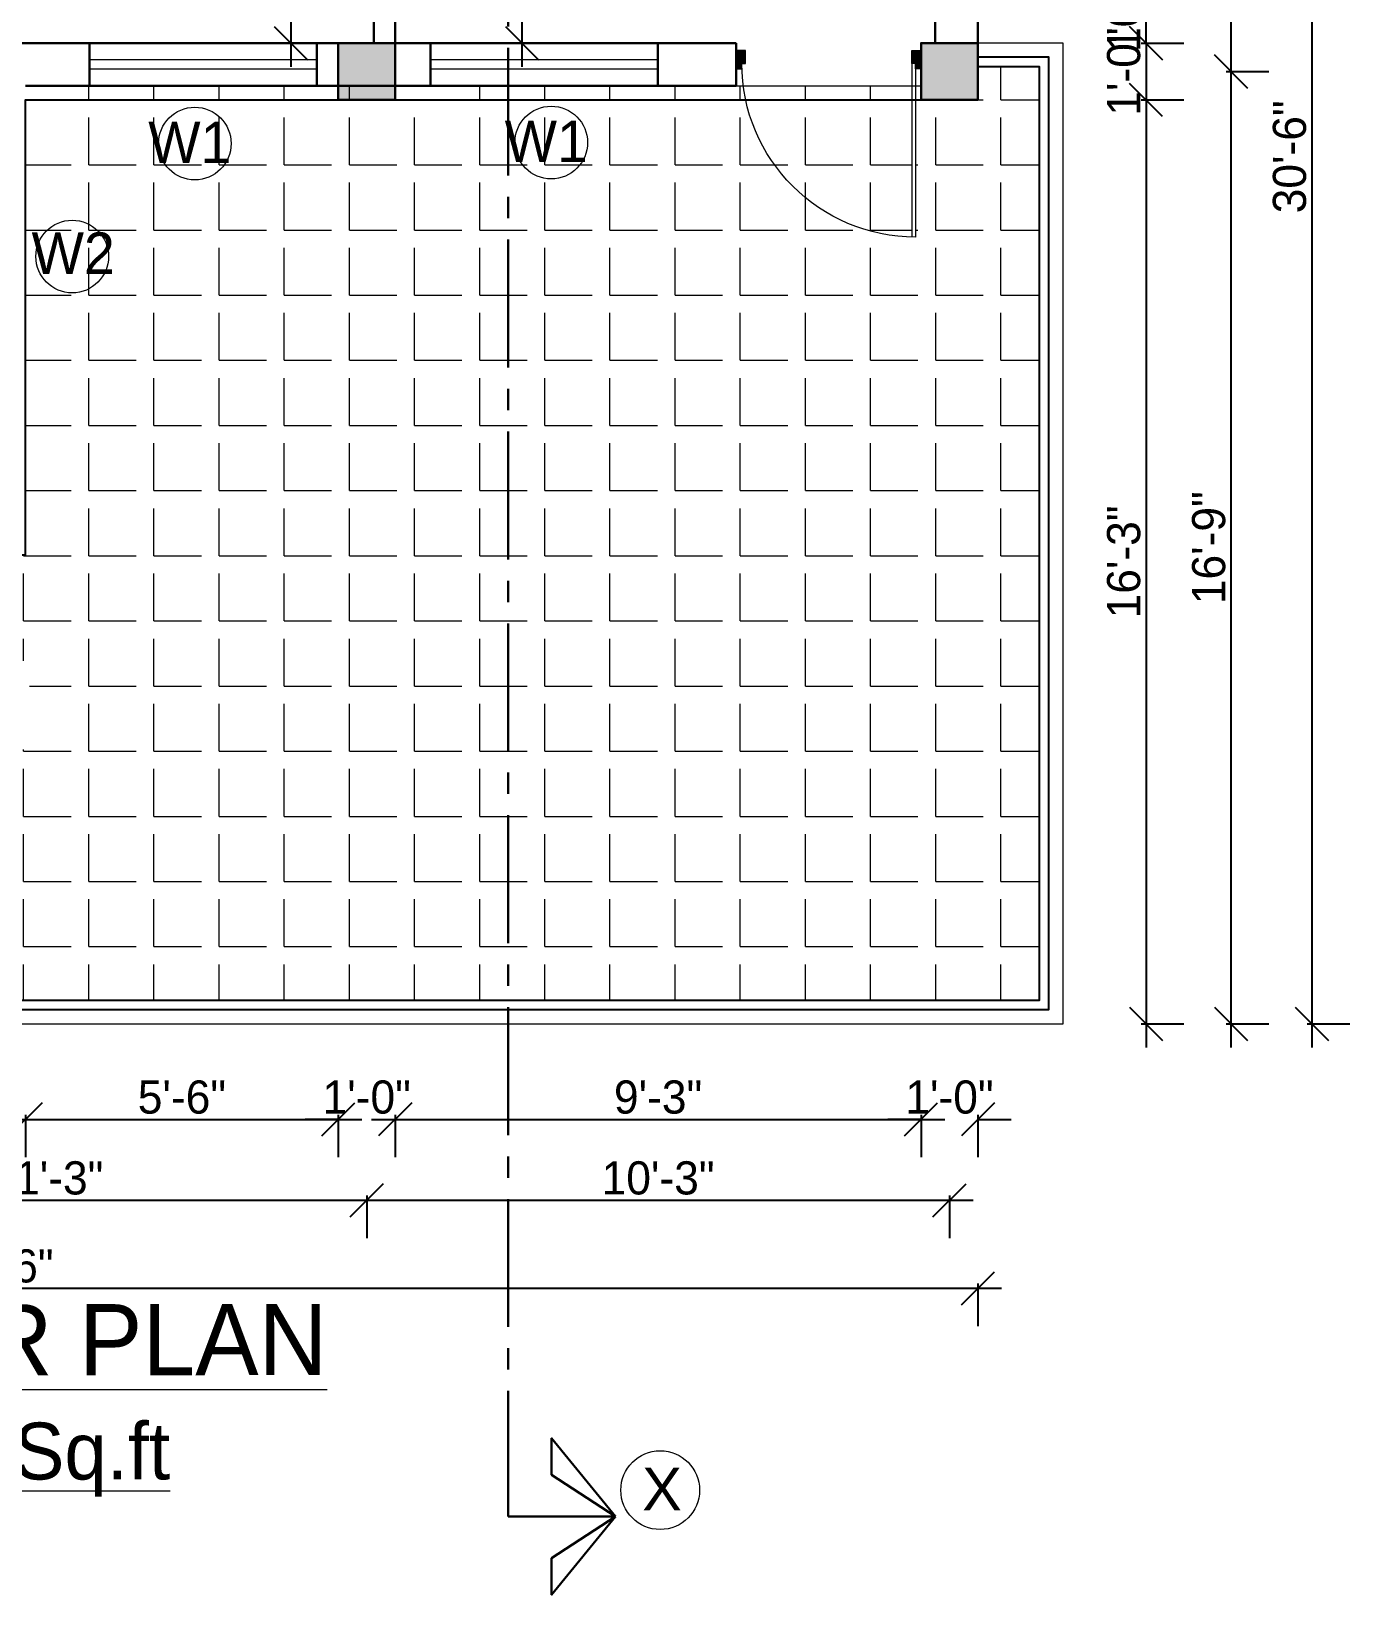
# Model space of a CAD drawing. Header units: inches. Extents: x 28835 to 36795, y -18828 to -9750.
# Drawn here: x 31504 to 31782.3, y -10557.1 to -10227.1 of the extents above; entities that cross this region are included whole.
import ezdxf

# ---------------------------------------------------------------- set-up
doc = ezdxf.new("R2010")
doc.units = ezdxf.units.IN
doc.header["$LTSCALE"] = 12
doc.header["$MEASUREMENT"] = 0
doc.linetypes.add('CENTER2', pattern=[1.125, 0.75, -0.125, 0.125, -0.125])
for name, color, linetype, lineweight in [('colum', 250, 'Continuous', 30), ('dimention', 5, 'Continuous', 9), ('dimentions', 5, 'Continuous', 9), ('Elevation', 114, 'Continuous', 20), ('Ha2', 31, 'Continuous', 0), ('HATCH', 11, 'Continuous', 9), ('N_DOOR', 32, 'Continuous', 13), ('railing', 210, 'Continuous', 25), ('Text', 7, 'Continuous', 5), ('Wall', 1, 'Continuous', 30), ('window', 6, 'Continuous', 9)]:
    doc.layers.add(name, color=color, linetype=linetype, lineweight=lineweight)
doc.styles.add('KBS', font='GOTHIC.TTF')
doc.styles.add('Times', font='GOTHIC.TTF')
doc.dimstyles.new('D75', dxfattribs={"dimtxt": 7, "dimasz": 7, "dimexe": 8, "dimexo": 24, "dimgap": 1, "dimtad": 1, "dimdec": 1, "dimzin": 3, "dimdsep": 46, "dimlunit": 4, "dimtxsty": 'Times', "dimblk": 'OBLIQUE', "dimcen": 0, "dimdle": 5, "dimaunit": 1, "dimadec": 3, "dimazin": 0, "dimtfac": 1, "dimtdec": 1, "dimtix": 1, "dimtofl": 0, "dimtmove": 1, "dimatfit": 0, "dimldrblk": 'OBLIQUE', "dimfxl": 1, "dimfxlon": 1, "dimtolj": 1, "dimtzin": 0, "dimarcsym": 0})

# ---------------------------------------------------------------- blocks, each defined once
blk = doc.blocks.new('_Oblique')
at = {"color": 0, "linetype": 'ByBlock', "lineweight": -2}
blk.add_line((-0.5, -0.5), (0.5, 0.5), dxfattribs=at)
blk = doc.blocks.new('*D234')
at = {"layer": 'Defpoints', "color": 0, "ltscale": 25, "transparency": 16777216}
for p in [(31589.01041221061, -10171.59572811868), (31589.01041221061, -10229.59572811871), (31607.5514008903, -10229.59572811871)]:
    blk.add_point(p, dxfattribs=at)
at = {"layer": 'dimentions', "color": 0, "lineweight": -2, "ltscale": 25, "transparency": 16777216}
for p, q in [((31607.5514008903, -10166.59572811868), (31607.5514008903, -10234.59572811871)), ((31607.5514008903, -10171.59572811868), (31615.5514008903, -10171.59572811868)), ((31607.5514008903, -10229.59572811871), (31615.5514008903, -10229.59572811871))]:
    blk.add_line(p, q, dxfattribs=at)
at = {"layer": 'dimentions', "color": 0, "lineweight": -2, "ltscale": 25, "transparency": 16777216, "xscale": 7, "yscale": 7, "zscale": 7}
for p, rotation in [((31607.5514008903, -10171.59572811868), 90), ((31607.5514008903, -10229.59572811871), 270)]:
    blk.add_blockref('_Oblique', p, dxfattribs=dict(at, rotation=rotation))
at = {"layer": 'dimentions', "color": 0, "ltscale": 25, "transparency": 16777216, "insert": (31602.87533019011, -10200.59572811869), "char_height": 7, "attachment_point": 5, "rotation": 90, "style": 'Times'}
blk.add_mtext('\\A1;4\'-10"', dxfattribs=at)
blk = doc.blocks.new('*D235')
at = {"layer": 'Defpoints', "color": 0, "ltscale": 25, "transparency": 16777216}
for p in [(31570.32550718605, -10180.09572811868), (31558.75796108504, -10229.59572811871), (31570.34940885027, -10229.59572811871)]:
    blk.add_point(p, dxfattribs=at)
at = {"layer": 'dimentions', "color": 0, "lineweight": -2, "ltscale": 25, "transparency": 16777216}
for p, q in [((31558.75796108504, -10175.09572811868), (31558.75796108504, -10234.59572811871)), ((31558.75796108504, -10180.09572811868), (31550.75796108504, -10180.09572811868)), ((31558.75796108504, -10229.59572811871), (31550.75796108504, -10229.59572811871))]:
    blk.add_line(p, q, dxfattribs=at)
at = {"layer": 'dimentions', "color": 0, "lineweight": -2, "ltscale": 25, "transparency": 16777216, "xscale": 7, "yscale": 7, "zscale": 7}
for p, rotation in [((31558.75796108504, -10180.09572811868), 90), ((31558.75796108504, -10229.59572811871), 270)]:
    blk.add_blockref('_Oblique', p, dxfattribs=dict(at, rotation=rotation))
at = {"layer": 'dimentions', "color": 0, "ltscale": 25, "transparency": 16777216, "insert": (31549.50325906827, -10204.84572811869), "char_height": 7, "attachment_point": 5, "rotation": 90, "style": 'Times'}
blk.add_mtext('\\A1;4\'-1{\\H1.000000x;\\S1/2;}"', dxfattribs=at)
blk = doc.blocks.new('D1000')
at = {"linetype": 'Continuous'}
for points in [[(30, 50), (30, 20), (50, 20), (50, -50), (0, -50), (0, 50)], [(970.0000000000001, 50), (970.0000000000001, 20), (950.0000000000001, 20), (950.0000000000001, -50), (1000, -50), (1000, 50)]]:
    blk.add_hatch(color=256, dxfattribs=at).paths.add_polyline_path(points)
at = {"color": 0, "linetype": 'Continuous'}
for p, q in [((949.9999999999983, 20.00000000000006), (949.999863428444, 959.7872070512113)), ((970.0002441405996, 50.00000000000006), (970.0001118977744, 959.999999999991))]:
    blk.add_line(p, q, dxfattribs=at)
at = {"linetype": 'Continuous'}
for points in [[(30, 50), (30, 20), (50, 20), (50, -50), (0, -50), (0, 50)], [(970.0000000000001, 50), (970.0000000000001, 20), (950.0000000000001, 20), (950.0000000000001, -50), (1000, -50), (1000, 50)]]:
    blk.add_lwpolyline(points, close=True, dxfattribs=at)
blk.add_arc((970.0000000000001, 20.00000000000006), 940, 90, 180, dxfattribs=at)
blk = doc.blocks.new('*D241')
at = {"layer": 'Defpoints', "color": 0, "ltscale": 12, "transparency": 16777216}
for p in [(31502.7894701087, -10337.59572811871), (31445.7894701087, -10397.59572811873), (31502.7894701087, -10456.76353958671)]:
    blk.add_point(p, dxfattribs=at)
at = {"layer": 'dimention', "color": 0, "lineweight": -2, "ltscale": 12, "transparency": 16777216}
for p, q in [((31440.7894701087, -10456.76353958671), (31507.7894701087, -10456.76353958671)), ((31445.7894701087, -10455.76353958671), (31445.7894701087, -10464.76353958671)), ((31502.7894701087, -10455.76353958671), (31502.7894701087, -10464.76353958671))]:
    blk.add_line(p, q, dxfattribs=at)
at = {"layer": 'dimention', "color": 0, "lineweight": -2, "ltscale": 12, "transparency": 16777216, "xscale": 7, "yscale": 7, "zscale": 7, "rotation": 180}
blk.add_blockref('_Oblique', (31445.7894701087, -10456.76353958671), dxfattribs=at)
at = {"layer": 'dimention', "color": 0, "lineweight": -2, "ltscale": 12, "transparency": 16777216, "xscale": 7, "yscale": 7, "zscale": 7}
blk.add_blockref('_Oblique', (31502.7894701087, -10456.76353958671), dxfattribs=at)
at = {"layer": 'dimention', "color": 0, "ltscale": 12, "transparency": 16777216, "insert": (31474.2894701087, -10452.08746888651), "char_height": 7, "attachment_point": 5, "style": 'Times'}
blk.add_mtext('\\A1;4\'-9"', dxfattribs=at)
blk = doc.blocks.new('*D242')
at = {"layer": 'Defpoints', "color": 0, "ltscale": 12, "transparency": 16777216}
for p in [(31568.78947010865, -10241.59572811871), (31502.7894701087, -10337.59572811871), (31568.78947010865, -10456.76353958671)]:
    blk.add_point(p, dxfattribs=at)
at = {"layer": 'dimention', "color": 0, "lineweight": -2, "ltscale": 12, "transparency": 16777216}
for p, q in [((31497.7894701087, -10456.76353958671), (31573.78947010865, -10456.76353958671)), ((31502.7894701087, -10455.76353958671), (31502.7894701087, -10464.76353958671)), ((31568.78947010865, -10455.76353958671), (31568.78947010865, -10464.76353958671))]:
    blk.add_line(p, q, dxfattribs=at)
at = {"layer": 'dimention', "color": 0, "lineweight": -2, "ltscale": 12, "transparency": 16777216, "xscale": 7, "yscale": 7, "zscale": 7, "rotation": 180}
blk.add_blockref('_Oblique', (31502.7894701087, -10456.76353958671), dxfattribs=at)
at = {"layer": 'dimention', "color": 0, "lineweight": -2, "ltscale": 12, "transparency": 16777216, "xscale": 7, "yscale": 7, "zscale": 7}
blk.add_blockref('_Oblique', (31568.78947010865, -10456.76353958671), dxfattribs=at)
at = {"layer": 'dimention', "color": 0, "ltscale": 12, "transparency": 16777216, "insert": (31535.78947010868, -10452.08746888651), "char_height": 7, "attachment_point": 5, "style": 'Times'}
blk.add_mtext('\\A1;5\'-6"', dxfattribs=at)
blk = doc.blocks.new('*D243')
at = {"layer": 'Defpoints', "color": 0, "ltscale": 12, "transparency": 16777216}
for p in [(31568.78947010865, -10241.59572811871), (31580.78947010865, -10241.59572811871), (31580.78947010865, -10456.76353958671)]:
    blk.add_point(p, dxfattribs=at)
at = {"layer": 'dimention', "color": 0, "lineweight": -2, "ltscale": 12, "transparency": 16777216}
for p, q in [((31568.78947010865, -10456.76353958671), (31561.78947010865, -10456.76353958671)), ((31568.78947010865, -10455.76353958671), (31568.78947010865, -10464.76353958671)), ((31580.78947010865, -10455.76353958671), (31580.78947010865, -10464.76353958671)), ((31580.78947010865, -10456.76353958671), (31587.78947010865, -10456.76353958671))]:
    blk.add_line(p, q, dxfattribs=at)
at = {"layer": 'dimention', "color": 0, "lineweight": -2, "ltscale": 12, "transparency": 16777216, "xscale": 7, "yscale": 7, "zscale": 7}
blk.add_blockref('_Oblique', (31568.78947010865, -10456.76353958671), dxfattribs=at)
at = {"layer": 'dimention', "color": 0, "lineweight": -2, "ltscale": 12, "transparency": 16777216, "xscale": 7, "yscale": 7, "zscale": 7, "rotation": 180}
blk.add_blockref('_Oblique', (31580.78947010865, -10456.76353958671), dxfattribs=at)
at = {"layer": 'dimention', "color": 0, "ltscale": 12, "transparency": 16777216, "insert": (31574.78947010865, -10452.08746888651), "char_height": 7, "attachment_point": 5, "style": 'Times'}
blk.add_mtext('\\A1;1\'-0"', dxfattribs=at)
blk = doc.blocks.new('*D244')
at = {"layer": 'Defpoints', "color": 0, "ltscale": 12, "transparency": 16777216}
for p in [(31580.78947010865, -10241.59572811871), (31691.78947010865, -10241.5957281187), (31691.78947010865, -10456.76353958671)]:
    blk.add_point(p, dxfattribs=at)
at = {"layer": 'dimention', "color": 0, "lineweight": -2, "ltscale": 12, "transparency": 16777216}
for p, q in [((31575.78947010865, -10456.76353958671), (31696.78947010865, -10456.76353958671)), ((31580.78947010865, -10455.76353958671), (31580.78947010865, -10464.76353958671)), ((31691.78947010865, -10455.76353958671), (31691.78947010865, -10464.76353958671))]:
    blk.add_line(p, q, dxfattribs=at)
at = {"layer": 'dimention', "color": 0, "lineweight": -2, "ltscale": 12, "transparency": 16777216, "xscale": 7, "yscale": 7, "zscale": 7, "rotation": 180}
blk.add_blockref('_Oblique', (31580.78947010865, -10456.76353958671), dxfattribs=at)
at = {"layer": 'dimention', "color": 0, "lineweight": -2, "ltscale": 12, "transparency": 16777216, "xscale": 7, "yscale": 7, "zscale": 7}
blk.add_blockref('_Oblique', (31691.78947010865, -10456.76353958671), dxfattribs=at)
at = {"layer": 'dimention', "color": 0, "ltscale": 12, "transparency": 16777216, "insert": (31636.28947010865, -10452.08746888651), "char_height": 7, "attachment_point": 5, "style": 'Times'}
blk.add_mtext('\\A1;9\'-3"', dxfattribs=at)
blk = doc.blocks.new('*D245')
at = {"layer": 'Defpoints', "color": 0, "ltscale": 12, "transparency": 16777216}
for p in [(31691.78947010865, -10241.5957281187), (31703.78947010865, -10241.5957281187), (31703.78947010865, -10456.76353958671)]:
    blk.add_point(p, dxfattribs=at)
at = {"layer": 'dimention', "color": 0, "lineweight": -2, "ltscale": 12, "transparency": 16777216}
for p, q in [((31691.78947010865, -10456.76353958671), (31684.78947010865, -10456.76353958671)), ((31691.78947010865, -10455.76353958671), (31691.78947010865, -10464.76353958671)), ((31703.78947010865, -10455.76353958671), (31703.78947010865, -10464.76353958671)), ((31703.78947010865, -10456.76353958671), (31710.78947010865, -10456.76353958671))]:
    blk.add_line(p, q, dxfattribs=at)
at = {"layer": 'dimention', "color": 0, "lineweight": -2, "ltscale": 12, "transparency": 16777216, "xscale": 7, "yscale": 7, "zscale": 7}
blk.add_blockref('_Oblique', (31691.78947010865, -10456.76353958671), dxfattribs=at)
at = {"layer": 'dimention', "color": 0, "lineweight": -2, "ltscale": 12, "transparency": 16777216, "xscale": 7, "yscale": 7, "zscale": 7, "rotation": 180}
blk.add_blockref('_Oblique', (31703.78947010865, -10456.76353958671), dxfattribs=at)
at = {"layer": 'dimention', "color": 0, "ltscale": 12, "transparency": 16777216, "insert": (31697.78947010865, -10452.08746888651), "char_height": 7, "attachment_point": 5, "style": 'Times'}
blk.add_mtext('\\A1;1\'-0"', dxfattribs=at)
blk = doc.blocks.new('*D247')
at = {"layer": 'Defpoints', "color": 0, "ltscale": 12, "transparency": 16777216}
for p in [(31574.78947010865, -10241.59572811871), (31439.7894701087, -10397.5957281187), (31574.78947010865, -10473.82998877847)]:
    blk.add_point(p, dxfattribs=at)
at = {"layer": 'dimention', "color": 0, "lineweight": -2, "ltscale": 12, "transparency": 16777216}
for p, q in [((31434.7894701087, -10473.82998877847), (31579.78947010865, -10473.82998877847)), ((31439.7894701087, -10472.82998877847), (31439.7894701087, -10481.82998877847)), ((31574.78947010865, -10472.82998877847), (31574.78947010865, -10481.82998877847))]:
    blk.add_line(p, q, dxfattribs=at)
at = {"layer": 'dimention', "color": 0, "lineweight": -2, "ltscale": 12, "transparency": 16777216, "xscale": 7, "yscale": 7, "zscale": 7, "rotation": 180}
blk.add_blockref('_Oblique', (31439.7894701087, -10473.82998877847), dxfattribs=at)
at = {"layer": 'dimention', "color": 0, "lineweight": -2, "ltscale": 12, "transparency": 16777216, "xscale": 7, "yscale": 7, "zscale": 7}
blk.add_blockref('_Oblique', (31574.78947010865, -10473.82998877847), dxfattribs=at)
at = {"layer": 'dimention', "color": 0, "ltscale": 12, "transparency": 16777216, "insert": (31507.28947010868, -10469.15391807826), "char_height": 7, "attachment_point": 5, "style": 'Times'}
blk.add_mtext('\\A1;11\'-3"', dxfattribs=at)
blk = doc.blocks.new('*D248')
at = {"layer": 'Defpoints', "color": 0, "ltscale": 12, "transparency": 16777216}
for p in [(31574.78947010865, -10241.59572811871), (31697.78947010865, -10241.5957281187), (31697.78947010865, -10473.82998877847)]:
    blk.add_point(p, dxfattribs=at)
at = {"layer": 'dimention', "color": 0, "lineweight": -2, "ltscale": 12, "transparency": 16777216}
for p, q in [((31569.78947010865, -10473.82998877847), (31702.78947010865, -10473.82998877847)), ((31574.78947010865, -10472.82998877847), (31574.78947010865, -10481.82998877847)), ((31697.78947010865, -10472.82998877847), (31697.78947010865, -10481.82998877847))]:
    blk.add_line(p, q, dxfattribs=at)
at = {"layer": 'dimention', "color": 0, "lineweight": -2, "ltscale": 12, "transparency": 16777216, "xscale": 7, "yscale": 7, "zscale": 7, "rotation": 180}
blk.add_blockref('_Oblique', (31574.78947010865, -10473.82998877847), dxfattribs=at)
at = {"layer": 'dimention', "color": 0, "lineweight": -2, "ltscale": 12, "transparency": 16777216, "xscale": 7, "yscale": 7, "zscale": 7}
blk.add_blockref('_Oblique', (31697.78947010865, -10473.82998877847), dxfattribs=at)
at = {"layer": 'dimention', "color": 0, "ltscale": 12, "transparency": 16777216, "insert": (31636.28947010865, -10469.15391807826), "char_height": 7, "attachment_point": 5, "style": 'Times'}
blk.add_mtext('\\A1;10\'-3"', dxfattribs=at)
blk = doc.blocks.new('*D249')
at = {"layer": 'Defpoints', "color": 0, "ltscale": 12, "transparency": 16777216}
for p in [(31703.78947010865, -10241.5957281187), (31289.76899244466, -10397.59572811873), (31703.78947010865, -10492.40738184595)]:
    blk.add_point(p, dxfattribs=at)
at = {"layer": 'dimention', "color": 0, "lineweight": -2, "ltscale": 12, "transparency": 16777216}
for p, q in [((31284.76899244466, -10492.40738184595), (31708.78947010865, -10492.40738184595)), ((31289.76899244466, -10491.40738184595), (31289.76899244466, -10500.40738184595)), ((31703.78947010865, -10491.40738184595), (31703.78947010865, -10500.40738184595))]:
    blk.add_line(p, q, dxfattribs=at)
at = {"layer": 'dimention', "color": 0, "lineweight": -2, "ltscale": 12, "transparency": 16777216, "xscale": 7, "yscale": 7, "zscale": 7, "rotation": 180}
blk.add_blockref('_Oblique', (31289.76899244466, -10492.40738184595), dxfattribs=at)
at = {"layer": 'dimention', "color": 0, "lineweight": -2, "ltscale": 12, "transparency": 16777216, "xscale": 7, "yscale": 7, "zscale": 7}
blk.add_blockref('_Oblique', (31703.78947010865, -10492.40738184595), dxfattribs=at)
at = {"layer": 'dimention', "color": 0, "ltscale": 12, "transparency": 16777216, "insert": (31496.77923127666, -10487.73131114575), "char_height": 7, "attachment_point": 5, "style": 'Times'}
blk.add_mtext('\\A1;34\'-6"', dxfattribs=at)
blk = doc.blocks.new('*D228')
at = {"layer": 'Defpoints', "color": 0, "ltscale": 12, "transparency": 16777216}
for p in [(31703.78947010867, -10219.59572811872), (31703.78947010866, -10229.59572811872), (31739.26479218913, -10229.59572811872)]:
    blk.add_point(p, dxfattribs=at)
at = {"layer": 'dimention', "color": 0, "lineweight": -2, "ltscale": 12, "transparency": 16777216}
for p, q in [((31739.26479218913, -10219.59572811872), (31739.26479218913, -10212.59572811872)), ((31738.26479218913, -10219.59572811872), (31747.26479218913, -10219.59572811872)), ((31738.26479218913, -10229.59572811872), (31747.26479218913, -10229.59572811872)), ((31739.26479218913, -10229.59572811872), (31739.26479218913, -10236.59572811872))]:
    blk.add_line(p, q, dxfattribs=at)
at = {"layer": 'dimention', "color": 0, "lineweight": -2, "ltscale": 12, "transparency": 16777216, "xscale": 7, "yscale": 7, "zscale": 7}
for p, rotation in [((31739.26479218913, -10219.59572811872), 270), ((31739.26479218913, -10229.59572811872), 90)]:
    blk.add_blockref('_Oblique', p, dxfattribs=dict(at, rotation=rotation))
at = {"layer": 'dimention', "color": 0, "ltscale": 12, "transparency": 16777216, "insert": (31734.58872148893, -10224.59572811872), "char_height": 7, "attachment_point": 5, "rotation": 90, "style": 'Times'}
blk.add_mtext('\\A1;10"', dxfattribs=at)
blk = doc.blocks.new('*D229')
at = {"layer": 'Defpoints', "color": 0, "ltscale": 12, "transparency": 16777216}
for p in [(31703.78947010866, -10229.59572811872), (31703.78947010865, -10241.59572811873), (31739.26479218913, -10241.59572811873)]:
    blk.add_point(p, dxfattribs=at)
at = {"layer": 'dimention', "color": 0, "lineweight": -2, "ltscale": 12, "transparency": 16777216}
for p, q in [((31739.26479218913, -10229.59572811872), (31739.26479218913, -10222.59572811872)), ((31738.26479218913, -10229.59572811872), (31747.26479218913, -10229.59572811872)), ((31738.26479218913, -10241.59572811873), (31747.26479218913, -10241.59572811873)), ((31739.26479218913, -10241.59572811873), (31739.26479218913, -10248.59572811873))]:
    blk.add_line(p, q, dxfattribs=at)
at = {"layer": 'dimention', "color": 0, "lineweight": -2, "ltscale": 12, "transparency": 16777216, "xscale": 7, "yscale": 7, "zscale": 7}
for p, rotation in [((31739.26479218913, -10229.59572811872), 270), ((31739.26479218913, -10241.59572811873), 90)]:
    blk.add_blockref('_Oblique', p, dxfattribs=dict(at, rotation=rotation))
at = {"layer": 'dimention', "color": 0, "ltscale": 12, "transparency": 16777216, "insert": (31734.58872148893, -10235.59572811872), "char_height": 7, "attachment_point": 5, "rotation": 90, "style": 'Times'}
blk.add_mtext('\\A1;1\'-0"', dxfattribs=at)
blk = doc.blocks.new('*D230')
at = {"layer": 'Defpoints', "color": 0, "ltscale": 12, "transparency": 16777216}
for p in [(31703.78947010866, -10241.59572811872), (31703.78947010866, -10436.59572811871), (31739.26479218913, -10436.59572811871)]:
    blk.add_point(p, dxfattribs=at)
at = {"layer": 'dimention', "color": 0, "lineweight": -2, "ltscale": 12, "transparency": 16777216}
for p, q in [((31739.26479218913, -10236.59572811872), (31739.26479218913, -10441.59572811871)), ((31738.26479218913, -10241.59572811872), (31747.26479218913, -10241.59572811872)), ((31738.26479218913, -10436.59572811871), (31747.26479218913, -10436.59572811871))]:
    blk.add_line(p, q, dxfattribs=at)
at = {"layer": 'dimention', "color": 0, "lineweight": -2, "ltscale": 12, "transparency": 16777216, "xscale": 7, "yscale": 7, "zscale": 7}
for p, rotation in [((31739.26479218913, -10241.59572811872), 90), ((31739.26479218913, -10436.59572811871), 270)]:
    blk.add_blockref('_Oblique', p, dxfattribs=dict(at, rotation=rotation))
at = {"layer": 'dimention', "color": 0, "ltscale": 12, "transparency": 16777216, "insert": (31734.58872148893, -10339.09572811871), "char_height": 7, "attachment_point": 5, "rotation": 90, "style": 'Times'}
blk.add_mtext('\\A1;16\'-3"', dxfattribs=at)
blk = doc.blocks.new('*D231')
at = {"layer": 'Defpoints', "color": 0, "ltscale": 12, "transparency": 16777216}
for p in [(31697.3004636844, -10235.59572811872), (31757.20613332165, -10235.59572811872), (31697.3004636844, -10436.59572811871)]:
    blk.add_point(p, dxfattribs=at)
at = {"layer": 'dimention', "color": 0, "lineweight": -2, "ltscale": 12, "transparency": 16777216}
for p, q in [((31757.20613332165, -10441.59572811871), (31757.20613332165, -10230.59572811872)), ((31756.20613332165, -10235.59572811872), (31765.20613332165, -10235.59572811872)), ((31756.20613332165, -10436.59572811871), (31765.20613332165, -10436.59572811871))]:
    blk.add_line(p, q, dxfattribs=at)
at = {"layer": 'dimention', "color": 0, "lineweight": -2, "ltscale": 12, "transparency": 16777216, "xscale": 7, "yscale": 7, "zscale": 7}
for p, rotation in [((31757.20613332165, -10235.59572811872), 90), ((31757.20613332165, -10436.59572811871), 270)]:
    blk.add_blockref('_Oblique', p, dxfattribs=dict(at, rotation=rotation))
at = {"layer": 'dimention', "color": 0, "ltscale": 12, "transparency": 16777216, "insert": (31752.53006262145, -10336.09572811871), "char_height": 7, "attachment_point": 5, "rotation": 90, "style": 'Times'}
blk.add_mtext('\\A1;16\'-9"', dxfattribs=at)
blk = doc.blocks.new('*D232')
at = {"layer": 'Defpoints', "color": 0, "ltscale": 12, "transparency": 16777216}
for p in [(31697.30046368435, -10076.5957281187), (31757.20613332165, -10076.5957281187), (31697.3004636844, -10235.59572811872)]:
    blk.add_point(p, dxfattribs=at)
at = {"layer": 'dimention', "color": 0, "lineweight": -2, "ltscale": 12, "transparency": 16777216}
for p, q in [((31757.20613332165, -10240.59572811872), (31757.20613332165, -10071.5957281187)), ((31756.20613332165, -10076.5957281187), (31765.20613332165, -10076.5957281187)), ((31756.20613332165, -10235.59572811872), (31765.20613332165, -10235.59572811872))]:
    blk.add_line(p, q, dxfattribs=at)
at = {"layer": 'dimention', "color": 0, "lineweight": -2, "ltscale": 12, "transparency": 16777216, "xscale": 7, "yscale": 7, "zscale": 7}
for p, rotation in [((31757.20613332165, -10076.5957281187), 90), ((31757.20613332165, -10235.59572811872), 270)]:
    blk.add_blockref('_Oblique', p, dxfattribs=dict(at, rotation=rotation))
at = {"layer": 'dimention', "color": 0, "ltscale": 12, "transparency": 16777216, "insert": (31752.53006262145, -10156.09572811871), "char_height": 7, "attachment_point": 5, "rotation": 90, "style": 'Times'}
blk.add_mtext('\\A1;13\'-3"', dxfattribs=at)
blk = doc.blocks.new('*D233')
at = {"layer": 'Defpoints', "color": 0, "ltscale": 12, "transparency": 16777216}
for p in [(31697.30046368435, -10070.5957281187), (31697.3004636844, -10436.59572811871), (31774.26117925993, -10436.59572811871)]:
    blk.add_point(p, dxfattribs=at)
at = {"layer": 'dimention', "color": 0, "lineweight": -2, "ltscale": 12, "transparency": 16777216}
for p, q in [((31774.26117925993, -10065.5957281187), (31774.26117925993, -10441.59572811871)), ((31773.26117925993, -10070.5957281187), (31782.26117925993, -10070.5957281187)), ((31773.26117925993, -10436.59572811871), (31782.26117925993, -10436.59572811871))]:
    blk.add_line(p, q, dxfattribs=at)
at = {"layer": 'dimention', "color": 0, "lineweight": -2, "ltscale": 12, "transparency": 16777216, "xscale": 7, "yscale": 7, "zscale": 7}
for p, rotation in [((31774.26117925993, -10070.5957281187), 90), ((31774.26117925993, -10436.59572811871), 270)]:
    blk.add_blockref('_Oblique', p, dxfattribs=dict(at, rotation=rotation))
at = {"layer": 'dimention', "color": 0, "ltscale": 12, "transparency": 16777216, "insert": (31769.58510855973, -10253.5957281187), "char_height": 7, "attachment_point": 5, "rotation": 90, "style": 'Times'}
blk.add_mtext('\\A1;30\'-6"', dxfattribs=at)

msp = doc.modelspace()

# ---------------------------------------------------------------- hatches: boundary and pattern name
at = {"layer": 'Ha2'}
for points in [[(31580.78947010865, -10241.59572811871), (31580.78947010865, -10229.59572811871), (31568.78947010865, -10229.59572811871), (31568.78947010865, -10241.59572811871)], [(31703.78947010865, -10241.5957281187), (31703.78947010865, -10229.5957281187), (31691.78947010865, -10229.5957281187), (31691.78947010865, -10241.5957281187)]]:
    msp.add_hatch(color=256, dxfattribs=at).paths.add_polyline_path(points)
at = {"layer": 'HATCH'}
h = msp.add_hatch(dxfattribs=at)
h.set_pattern_fill('ANGLE', color=256, scale=50, style=0)
h.set_pattern_definition([(0, (-1580.123232513297, 10355.94593062511), (0, 13.75), [10, -3.75]), (90, (-1580.123232513297, 10355.94593062511), (-13.75, 8.419446744138054e-16), [10, -3.75])])
edge = h.paths.add_edge_path()
edge.add_line((31716.7894701086, -10234.5957281187), (31703.78947010865, -10234.5957281187))
edge.add_line((31703.78947010865, -10234.5957281187), (31703.78947010865, -10241.5957281187))
edge.add_line((31703.78947010865, -10241.5957281187), (31691.78947010865, -10241.59572811869))
edge.add_line((31691.78947010865, -10241.59572811869), (31691.78947010865, -10238.59572811871))
edge.add_line((31691.78947010865, -10238.59572811871), (31690.61947911682, -10238.59572811871))
edge.add_line((31690.61947911682, -10238.59572811871), (31690.61947447646, -10270.52727097883))
edge.add_ellipse((31690.61947011245, -10233.86727096524), major_axis=(-0.0003116938322239239, 36.65999998904507), ratio=0.9999999970149918, start_angle=178.7803533945096, end_angle=179.9995128548515, ccw=False)
edge.add_ellipse((31690.61947011245, -10233.86727096524), major_axis=(-0.0003116938322239239, 36.65999998904507), ratio=0.9999999970149918, start_angle=97.41024662123567, end_angle=178.7803533945096, ccw=False)
edge.add_line((31654.26569060671, -10238.59572811871), (31652.78947023532, -10238.59572811871))
edge.add_line((31652.78947023532, -10238.59572811871), (31588.28947010865, -10238.59572811871))
edge.add_line((31588.28947010865, -10238.59572811871), (31588.28947010865, -10241.59572811871))
edge.add_line((31588.28947010865, -10241.59572811871), (31576.28947010865, -10241.59572811871))
edge.add_line((31576.28947010865, -10241.59572811871), (31576.28947010865, -10238.59572811872))
edge.add_line((31576.28947010865, -10238.59572811872), (31502.7894701087, -10238.59572811872))
edge.add_line((31502.7894701087, -10238.59572811872), (31502.7894701087, -10337.59572811871))
edge.add_line((31502.7894701087, -10337.59572811871), (31442.7894701087, -10337.5957281187))
edge.add_line((31442.7894701087, -10337.5957281187), (31442.78947010871, -10385.59572811869))
edge.add_line((31442.78947010871, -10385.59572811869), (31445.7894701087, -10385.5957281187))
edge.add_line((31445.7894701087, -10385.5957281187), (31445.78947010871, -10397.59572811869))
edge.add_line((31445.78947010871, -10397.59572811869), (31438.7894701087, -10397.5957281187))
edge.add_line((31438.7894701087, -10397.5957281187), (31438.7894701087, -10431.59572811871))
edge.add_line((31438.7894701087, -10431.59572811871), (31716.7894701086, -10431.59572811871))
edge.add_line((31716.7894701086, -10431.59572811871), (31716.7894701086, -10234.5957281187))
h.paths.add_polyline_path([(31473.86905771696, -10399.33653512604), (31473.86905771696, -10374.33653512604, -0.4142135623730951), (31468.86905771696, -10369.33653512604), (31443.86905771696, -10369.33653512604, -2.414213562373095)], flags=16)
h.paths.add_polyline_path([(31482.52153355945, -10395.96611758231), (31474.79610870008, -10372.18970467493, -0.5095254494945716), (31470.86905771696, -10369.33653512604, -0.07870170682469918), (31471.01588816807, -10368.40948414292), (31447.23947526069, -10360.68405928355, -1.631851687128831)], flags=0)
edge = h.paths.add_edge_path(flags=17)
edge.add_line((31689.83946942783, -10238.59572811871), (31654.26569060671, -10238.59572811871))
edge.add_ellipse((31690.61947011245, -10233.86727096524), major_axis=(-0.0003116938322239239, 36.65999998904507), ratio=0.9999999970149918, start_angle=97.41024662123571, end_angle=178.7803533945096)
edge.add_line((31689.83946478869, -10270.51897203062), (31689.83946942783, -10238.59572811871))

# ---------------------------------------------------------------- linework, layer by layer
at = {"layer": 'colum'}
for points in [[(31580.78947010865, -10241.59572811871), (31580.78947010865, -10229.59572811871), (31568.78947010865, -10229.59572811871), (31568.78947010865, -10241.59572811871)], [(31703.78947010865, -10241.5957281187), (31703.78947010865, -10229.5957281187), (31691.78947010865, -10229.5957281187), (31691.78947010865, -10241.5957281187)]]:
    msp.add_lwpolyline(points, close=True, dxfattribs=at)
at = {"layer": 'Defpoints', "ltscale": 12}
msp.add_lwpolyline([(31445.7894701087, -10397.59572811873), (31445.78947010871, -10337.5957281187), (31502.7894701087, -10337.59572811871), (31502.7894701087, -10241.5957281187), (31703.78947010865, -10241.5957281187), (31703.78947010861, -10070.59572811868), (31508.78947010864, -10070.59572811868), (31508.78947010865, -10052.59572811867), (31319.7894701087, -10052.59572811867), (31319.78947010872, -10171.09572811873), (31289.76899244463, -10171.09572811873), (31289.76899244466, -10397.59572811873), (31445.7894701087, -10397.59572811873)], dxfattribs=at)
at = {"layer": 'Elevation', "flags": 128}
msp.add_lwpolyline([(31433.7894701087, -10397.5957281187), (31433.7894701087, -10436.59572811871), (31721.7894701086, -10436.59572811871), (31721.7894701086, -10229.5957281187), (31703.78947010861, -10229.5957281187)], dxfattribs=at)
at = {"layer": 'HATCH'}
msp.add_line((31652.78947023532, -10238.59572811871), (31691.78947023532, -10238.59572811871), dxfattribs=at)
at = {"layer": 'railing', "flags": 128}
for points in [[(31436.7894701087, -10397.5957281187), (31436.7894701087, -10433.59572811871), (31718.7894701086, -10433.59572811871), (31718.7894701086, -10232.5957281187), (31703.78947010861, -10232.5957281187)], [(31438.7894701087, -10397.5957281187), (31438.7894701087, -10431.59572811871), (31716.7894701086, -10431.59572811871), (31716.7894701086, -10234.5957281187), (31703.78947010861, -10234.5957281187)]]:
    msp.add_lwpolyline(points, dxfattribs=at)
at = {"layer": 'Text'}
for centre in [(31538.50801101468, -10250.80049575214), (31613.73320023352, -10250.5833851068), (31512.63010895207, -10274.64074604895)]:
    msp.add_circle(centre, 7.667577723398903, dxfattribs=at)
at = {"layer": 'Wall'}
for p, q in [((31652.78947023532, -10229.59572811872), (31498.2894701087, -10229.59572811871)), ((31652.78947023531, -10238.5957281187), (31652.78947023532, -10229.59572811869)), ((31652.78947023532, -10238.59572811872), (31502.7894701087, -10238.59572811872))]:
    msp.add_line(p, q, dxfattribs=at)
at = {"layer": 'Wall', "ltscale": 12}
for p, q in [((31516.25377238822, -10229.59572811872), (31516.25377238822, -10238.5957281186)), ((31564.25377238822, -10229.59572811872), (31564.25377238822, -10238.5957281186)), ((31588.25377238822, -10229.59572811883), (31588.25377238822, -10238.59572811872)), ((31636.25377238822, -10229.59572811883), (31636.25377238822, -10238.59572811872))]:
    msp.add_line(p, q, dxfattribs=at)
at = {"layer": 'Wall', "linetype": 'CENTER2', "ltscale": 3}
msp.add_lwpolyline([(31627.3250527029, -9947.071189730292), (31604.64124540618, -9947.071189730292), (31604.64124540618, -10540.57475518598), (31627.3250527029, -10540.57475518598)], dxfattribs=at)
at = {"layer": 'Wall', "ltscale": 12}
for points in [[(31694.78947010861, -10229.5957281187), (31694.78947010861, -10082.59572811868)], [(31703.78947010861, -10229.5957281187), (31703.78947010861, -10082.59572811868)], [(31576.28947010865, -10229.59572811871), (31576.28947010867, -10219.09572799201), (31580.78947010867, -10219.09572799201), (31580.78947010867, -10229.59572811871)], [(31627.3250527029, -10540.57475518598), (31613.79719415391, -10524.0646696685), (31613.79719415391, -10531.76409350054), (31627.3250527029, -10540.57475518598)], [(31627.3250527029, -10540.57475518598), (31613.79719415391, -10557.08484070347), (31613.79719415391, -10549.38541687143), (31627.3250527029, -10540.57475518598)]]:
    msp.add_lwpolyline(points, dxfattribs=at)
at = {"layer": 'window', "ltscale": 12}
for p, q in [((31564.25377238822, -10233.0957281186), (31516.25377238822, -10233.0957281186)), ((31564.25377238822, -10235.0957281186), (31516.25377238822, -10235.0957281186)), ((31636.25377238822, -10233.09572811872), (31588.25377238822, -10233.09572811872)), ((31636.25377238822, -10235.09572811872), (31588.25377238822, -10235.09572811872))]:
    msp.add_line(p, q, dxfattribs=at)
at = {"layer": 'window', "linetype": 'Continuous', "ltscale": 25}
msp.add_circle((31636.73838746184, -10535.00795326608), 8.315930136086536, dxfattribs=at)

# ---------------------------------------------------------------- block references
at = {"layer": 'N_DOOR', "xscale": -0.03899999987334013, "yscale": 0.03899999998975545, "zscale": 0.03900000001885928, "rotation": 180}
msp.add_blockref('D1000', (31652.78947023531, -10233.08727096545), dxfattribs=at)

# ---------------------------------------------------------------- texts
at = {"layer": 'Text', "char_height": 8.75, "attachment_point": 6, "style": 'KBS'}
for s, insert in [('W1', (31621.45827558389, -10250.33494089297)), ('W1', (31546.23308636506, -10250.55205153832)), ('W2', (31521.61474351982, -10273.91730738531))]:
    msp.add_mtext(s, dxfattribs=dict(at, insert=insert))
at = {"layer": 'Text', "insert": (31479.5336928972, -10516.08015286768), "char_height": 15, "attachment_point": 5, "rotation": 0.022353273417591767}
msp.add_mtext('{\\fCentury Gothic|b0|i0|c0|p34;\\LTOP FLOOR PLAN\\P\\H0.8x;Area=701 Sq.ft}', dxfattribs=at)
at = {"layer": 'window', "linetype": 'Continuous', "ltscale": 25, "insert": (31637.11847858093, -10534.79740057477), "char_height": 9, "width": 1.174087083199993e-05, "attachment_point": 5, "rotation": 359.9776467265824}
msp.add_mtext('{\\fArial|b0|i0|c0|p34;X}', dxfattribs=at)

# ---------------------------------------------------------------- dimensions: what is measured, and where the dimension line sits
at = {"layer": 'dimention', "ltscale": 12}
for base, p1, p2, picture, middle in [((31774.26117925993, -10436.59572811871), (31697.30046368435, -10070.5957281187), (31697.3004636844, -10436.59572811871), '*D233', (31769.58510855973, -10253.5957281187)), ((31757.20613332165, -10076.5957281187), (31697.3004636844, -10235.59572811872), (31697.30046368435, -10076.5957281187), '*D232', (31752.53006262145, -10156.09572811871)), ((31739.26479218913, -10229.59572811872), (31703.78947010867, -10219.59572811872), (31703.78947010866, -10229.59572811872), '*D228', (31734.58872148893, -10224.59572811872)), ((31739.26479218913, -10241.59572811873), (31703.78947010866, -10229.59572811872), (31703.78947010865, -10241.59572811873), '*D229', (31734.58872148893, -10235.59572811872)), ((31757.20613332165, -10235.59572811872), (31697.3004636844, -10436.59572811871), (31697.3004636844, -10235.59572811872), '*D231', (31752.53006262145, -10336.09572811871)), ((31739.26479218913, -10436.59572811871), (31703.78947010866, -10241.59572811872), (31703.78947010866, -10436.59572811871), '*D230', (31734.58872148893, -10339.09572811871))]:
    dim = msp.add_linear_dim(base=base, p1=p1, p2=p2, angle=90, dimstyle='D75', dxfattribs=at)
    dim.commit()
    dim.dimension.update_dxf_attribs({"geometry": picture, "text_midpoint": middle})
for base, p1, p2, picture, middle in [((31703.78947010865, -10492.40738184595), (31289.76899244466, -10397.59572811873), (31703.78947010865, -10241.5957281187), '*D249', (31496.77923127666, -10487.73131114575)), ((31574.78947010865, -10473.82998877847), (31439.7894701087, -10397.5957281187), (31574.78947010865, -10241.59572811871), '*D247', (31507.28947010868, -10469.15391807826)), ((31568.78947010865, -10456.76353958671), (31502.7894701087, -10337.59572811871), (31568.78947010865, -10241.59572811871), '*D242', (31535.78947010868, -10452.08746888651)), ((31580.78947010865, -10456.76353958671), (31568.78947010865, -10241.59572811871), (31580.78947010865, -10241.59572811871), '*D243', (31574.78947010865, -10452.08746888651)), ((31697.78947010865, -10473.82998877847), (31574.78947010865, -10241.59572811871), (31697.78947010865, -10241.5957281187), '*D248', (31636.28947010865, -10469.15391807826)), ((31691.78947010865, -10456.76353958671), (31580.78947010865, -10241.59572811871), (31691.78947010865, -10241.5957281187), '*D244', (31636.28947010865, -10452.08746888651)), ((31703.78947010865, -10456.76353958671), (31691.78947010865, -10241.5957281187), (31703.78947010865, -10241.5957281187), '*D245', (31697.78947010865, -10452.08746888651)), ((31502.7894701087, -10456.76353958671), (31445.7894701087, -10397.59572811873), (31502.7894701087, -10337.59572811871), '*D241', (31474.2894701087, -10452.08746888651))]:
    dim = msp.add_linear_dim(base=base, p1=p1, p2=p2, dimstyle='D75', dxfattribs=at)
    dim.commit()
    dim.dimension.update_dxf_attribs({"geometry": picture, "text_midpoint": middle})
at = {"layer": 'dimentions', "ltscale": 25}
for base, p1, p2, picture, middle in [((31607.5514008903, -10229.59572811871), (31589.01041221061, -10171.59572811868), (31589.01041221061, -10229.59572811871), '*D234', (31602.87533019011, -10200.59572811869)), ((31558.75796108504, -10229.59572811871), (31570.32550718605, -10180.09572811868), (31570.34940885027, -10229.59572811871), '*D235', (31549.50325906827, -10204.84572811869))]:
    dim = msp.add_linear_dim(base=base, p1=p1, p2=p2, angle=90, dimstyle='D75', override={"dimfxl": 0.125, "dimarcsym": 1}, dxfattribs=at)
    dim.commit()
    dim.dimension.update_dxf_attribs({"geometry": picture, "text_midpoint": middle})

doc.saveas('drawing.dxf')
